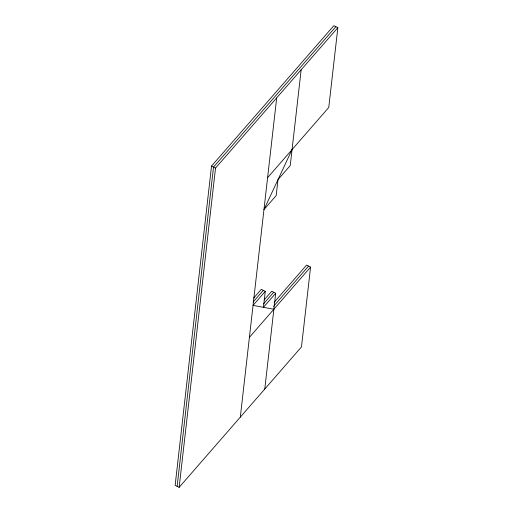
<?xml version="1.0" encoding="UTF-8"?>
<svg xmlns="http://www.w3.org/2000/svg" width="513" height="513" viewBox="0 0 513 513"><rect width="100%" height="100%" fill="white"/><g stroke="black" fill="none" stroke-linecap="round" stroke-linejoin="round"><path stroke-width="0.77" d="M267.594 177.69L328.762 107.473L337.855 27.657L333.854 25.65L211.523 166.084L175.145 485.343L179.146 487.35L301.477 346.916L310.57 267.1L306.575 265.093L274.07 302.407M177.145 486.343L213.517 167.091L335.855 26.657M179.146 487.35L215.518 168.091L337.855 27.657M240.315 417.133L276.687 97.874M253.634 298.117L261.277 289.338L265.279 291.352L263.458 307.313L275.693 293.269L271.691 291.262L264.048 300.034M264.779 389.046L275.693 293.269M301.157 69.787L290.243 165.564L278.008 179.608L276.186 195.575L263.958 209.618L292.057 149.604M253.082 302.048L263.278 290.345M265.279 291.352L253.044 305.395L273.871 309.23M263.496 303.965L273.692 292.263M273.448 306.421L308.576 266.1M249.408 337.317L310.57 267.1M211.523 166.084L215.518 168.091"/></g></svg>
